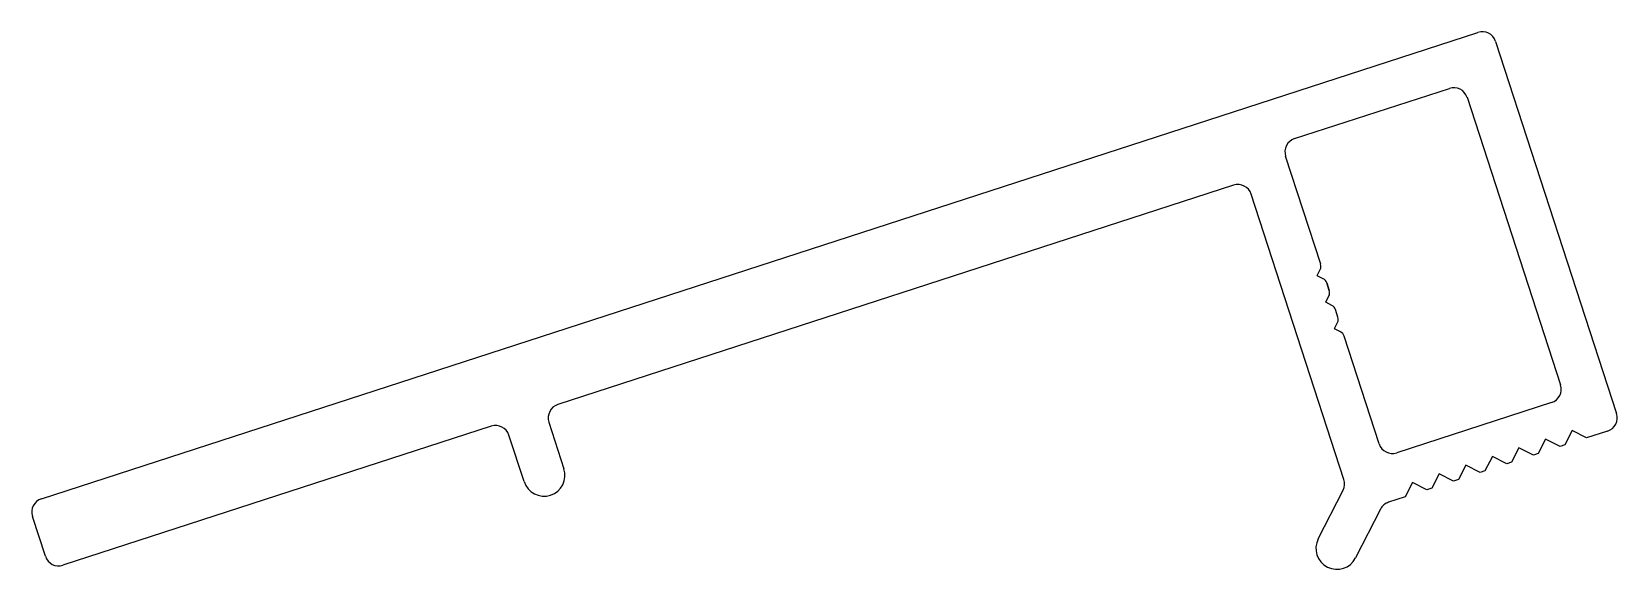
# Model space of a CAD drawing. Extents: x -26.8 to 29.9, y 5.4 to 24.6.
import ezdxf

# ---------------------------------------------------------------- set-up
doc = ezdxf.new("R2010")
doc.units = 0
doc.layers.get('0').update_dxf_attribs({"linetype": 'CONTINUOUS'})

msp = doc.modelspace()

# ---------------------------------------------------------------- linework, layer by layer
for p, q in [((-26.428, 7.892), (24.929, 24.579)), ((25.559, 24.258), (29.885, 10.944)), ((18.373, 20.777), (23.908, 22.576)), ((24.538, 22.255), (27.882, 11.964)), ((19.306, 16.289), (18.052, 20.147)), ((16.191, 19.112), (-7.966, 11.262)), ((20.138, 8.584), (16.821, 18.79)), ((19.181, 15.883), (19.291, 16.099)), ((19.4, 15.762), (19.184, 15.872)), ((19.306, 16.289), (19.306, 16.289)), ((19.615, 15.338), (19.524, 15.617)), ((19.524, 15.617), (19.615, 15.338)), ((19.615, 15.338), (19.524, 15.617)), ((19.524, 15.617), (19.615, 15.338)), ((19.615, 15.338), (19.524, 15.617)), ((19.49, 14.932), (19.6, 15.148)), ((19.709, 14.811), (19.493, 14.921)), ((19.799, 13.981), (19.909, 14.197)), ((19.924, 14.387), (19.833, 14.666)), ((20.018, 13.86), (19.802, 13.97)), ((21.396, 9.857), (20.142, 13.715)), ((27.561, 11.334), (22.026, 9.536)), ((-10.343, 10.49), (-25.655, 5.515)), ((-8.287, 10.632), (-7.746, 8.968)), ((28.296, 10.333), (28.033, 9.816)), ((28.813, 10.069), (28.296, 10.333)), ((29.564, 10.313), (28.813, 10.069)), ((-9.173, 8.505), (-9.713, 10.169)), ((26.394, 9.715), (26.131, 9.198)), ((26.911, 9.451), (26.394, 9.715)), ((27.345, 10.024), (27.082, 9.507)), ((27.862, 9.76), (27.345, 10.024)), ((28.033, 9.816), (27.862, 9.76)), ((24.492, 9.097), (24.229, 8.58)), ((25.009, 8.833), (24.492, 9.097)), ((25.443, 9.406), (25.18, 8.889)), ((25.96, 9.142), (25.443, 9.406)), ((26.131, 9.198), (25.96, 9.142)), ((27.082, 9.507), (26.911, 9.451)), ((23.541, 8.788), (23.278, 8.271)), ((24.058, 8.524), (23.541, 8.788)), ((24.229, 8.58), (24.058, 8.524)), ((25.18, 8.889), (25.009, 8.833)), ((-8.227, 8.023), (-8.227, 8.023)), ((19.219, 6.458), (20.108, 8.202)), ((22.327, 7.962), (21.735, 7.77)), ((22.59, 8.478), (22.327, 7.962)), ((23.107, 8.215), (22.59, 8.478)), ((23.278, 8.271), (23.107, 8.215)), ((21.444, 7.521), (20.556, 5.777)), ((-26.285, 5.836), (-26.749, 7.262))]:
    msp.add_line(p, q)
for centre, radius, start, end in [((25.084, 24.104), 0.5, 18, 108), ((24.063, 22.1), 0.5, 18, 108), ((18.528, 20.302), 0.5, 108, 198), ((16.346, 18.636), 0.5, 18, 108), ((19.188, 15.879), 0.008, 153, 243), ((19.068, 16.212), 0.25, 333, 18), ((19.286, 15.54), 0.25, 18, 63), ((19.377, 15.261), 0.25, 333, 18), ((19.497, 14.928), 0.008, 153, 243), ((19.595, 14.589), 0.25, 18, 63), ((19.686, 14.31), 0.25, 333, 18), ((19.806, 13.977), 0.008, 153, 243), ((19.904, 13.638), 0.25, 18, 63), ((27.406, 11.81), 0.5, 288, 18), ((-7.811, 10.787), 0.5, 108, 198), ((29.41, 10.789), 0.5, 288, 18), ((-10.189, 10.014), 0.5, 18, 108), ((21.871, 10.011), 0.5, 198, 288), ((-8.459, 8.736), 0.75, 198, 288), ((-8.459, 8.736), 0.75, 288, 18), ((19.662, 8.429), 0.5, 333, 18), ((-26.273, 7.417), 0.5, 108, 198), ((21.89, 7.294), 0.5, 108, 153), ((19.887, 6.118), 0.75, 153, 333), ((-25.81, 5.99), 0.5, 198, 288)]:
    msp.add_arc(centre, radius, start, end)

doc.saveas('drawing.dxf')
